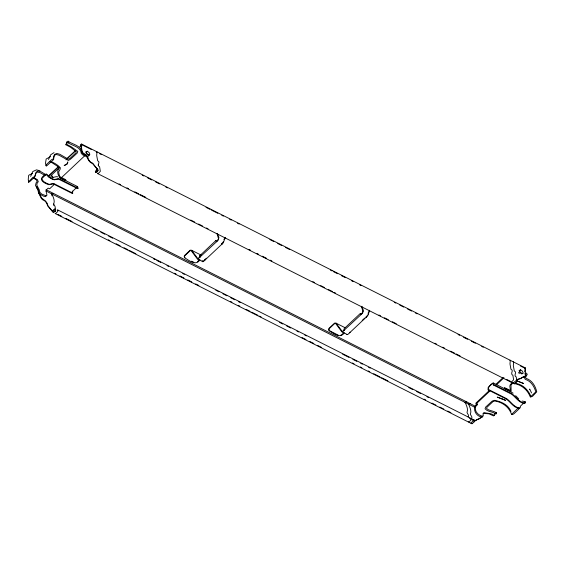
<?xml version="1.0" encoding="UTF-8"?>
<svg xmlns="http://www.w3.org/2000/svg" width="565" height="565" viewBox="0 0 565 565"><rect width="100%" height="100%" fill="white"/><g stroke="black" fill="none" stroke-linecap="round" stroke-linejoin="round"><path stroke-width="0.85" d="M28.766 181.174L28.737 182.382L28.264 179.734L28.497 175.8L29.09 175.023L32.523 173.512M55.172 211.706L53.054 210.237L55.617 208.881L55.596 211.042L53.364 212.624L47.488 205.646A6.66 5.77 63.1 0 0 42.686 199.777A5.756 4.986 63.1 0 1 40.927 197.63L39.034 193.781A1.857 0.897 46.8 0 1 38.455 192.651L37.77 188.936M72.165 192.241L72.426 191.118M98.148 165.255L98.169 164.853M524.85 371.819L525.153 368.436M50.511 156.632L46.16 159.012L45.468 163.426L46.387 166.124L53.47 159.711L54.586 154.379L56.825 153.461L59.763 154.252L68.273 159.168L69.926 158.497L75.922 152.861L76.367 151.787L70.583 147.26L65.872 144.753L67.037 141.476L68.407 141.186L68.93 141.879C73.853 144.654 81.374 145.932 82.08 152.698L83.867 154.393L86.805 155.876M205.18 259.392L205.116 259.957L205.618 259.314M349.643 332.262L349.58 332.834L350.074 332.192M483.259 413.326L488.986 413.827L493.492 415.889L494.29 415.494L494.813 413.481L495.343 413.319L495.865 414.011L496.55 413.015L496.028 412.323M65.872 144.753L66.67 144.35L67.242 142.295L68.238 142.874C72.892 145.954 80.654 146.681 81.289 153.44L83.076 155.135L87.547 156.957M216.162 240.789L215.858 240.584L216.586 241.749L218.535 238.769L217.024 233.705M360.618 313.667L360.315 313.462L361.042 314.62L362.991 311.64L361.487 306.576M368.331 312.438L368.133 314.239M54.685 209.177C56.274 206.889 54.205 205.66 53.76 203.88C55.165 200.37 52.997 196.924 52.015 194.028A1.052 0.551 -63.2 0 1 52.623 193.428L53.576 193.484M468.117 416.998C469.466 414.943 467.234 414.018 467.036 412.372C468.449 408.869 466.28 405.416 465.299 402.52A1.052 0.551 -63.2 0 1 465.906 401.92L466.86 401.976M471.478 418.693C472.827 416.638 470.589 415.713 470.398 414.067C471.81 410.557 469.635 407.111 468.653 404.208A1.052 0.551 -63.2 0 1 469.261 403.615L470.214 403.664M53.477 157.487L54.113 155.347L56.302 154.499L59.12 155.255L68.464 160.46L70.625 159.097L77.2 153.094L77.808 151.392L71.303 146.815L66.67 144.35M28.596 181.888L32.749 177.445L34.945 176.548L36.315 171.965L38.123 171.018L41.083 171.809L46.394 174.945M45.892 165.743L46.415 164.521L51.556 159.69L53.082 158.977L53.76 159.189M223.676 241.361L221.501 244.038L222.116 244.299L221.932 243.967M30.616 176.393L32.791 171.541L36.485 169.853L40.037 170.814M215.858 240.584L199.685 255.797L199.48 256.849L199.975 257.365L200.038 256.793L198.35 258.389L197.665 258.396L191.599 250.281L190.221 250.154L184.677 255.366L184.141 256.235L184.967 257.81M48.505 159.507L50.681 154.761L54.035 152.628M518.91 409.074L513.769 413.905L512.243 414.618L511.572 414.406L518.303 407.824M223.874 239.56L225.209 237.406M225.153 237.766L223.274 242.879L203.57 261.418L202.899 261.722L197.291 258.841L191.267 250.747L190.285 250.599L184.755 255.797L184.331 257.555C188.724 260.119 195.857 266.532 199.876 259.879M368.776 311.718L369.672 310.277M369.609 310.644L367.73 315.757L348.026 334.296L347.362 334.593L341.747 331.712L335.723 323.618L334.741 323.477L329.218 328.675L328.788 330.433C333.18 332.997 340.314 339.41 344.332 332.75M68.238 142.874L68.93 141.879M81.678 147.387L80.103 146.596L80.753 145.028A1.052 0.551 -63.2 0 1 81.374 144.471L91.24 149.45M473.964 421.801L474.332 420.713L472.587 419.753M97.583 168.349L95.351 171.506L95.556 172.565L96.587 172.487L98.338 170.319L92.653 163.165A6.66 5.77 63.1 0 1 87.85 157.296A5.756 4.986 63.1 0 0 86.092 155.149L82.78 152.635A1.857 0.897 46.8 0 1 82.2 151.505L81.515 147.79L81.812 144.35A0.925 0.487 -63.2 0 0 81.099 144.252L80.103 146.596M97.251 169.203L95.662 172.085L97.752 170.503L97.632 169.719L92.738 163.737L90.315 162.31L88.67 160.474L86.29 155.855L82.483 152.917A1.857 0.897 46.8 0 1 81.904 151.78C80.308 149.379 82.13 146.787 81.374 144.471M29.521 181.838L34.423 177.219L35.906 172.939L37.601 172.057L40.44 172.819L44.988 175.482M48.604 175.842L58.223 166.788M67.207 158.341L75.548 150.495M48.661 176.167L58.287 167.113M65.985 159.874L75.611 150.82M50.907 175.68L59.41 167.685M54.692 184.035L49.621 188.809L48.209 188.096L46.492 189.706L46.026 190.913L46.973 195.151L45.377 196.627L43.844 196.281L40.906 194.798L39.119 193.11L38.392 190.37L35.482 185.461L36.096 182.876L37.142 181.4L36.322 179.797L34.027 178.448M61.027 178.074L85.124 155.41M76.339 187.806L72.878 191.062L72.405 193.541L54.198 184.36L52.566 183.943L48.986 184.734C41.831 182.389 37.791 178.731 46.224 173.992C48.018 174.755 50.751 179.501 54.607 179.451L58.188 178.66L59.812 179.07L78.027 188.258L77.631 188.632L58.47 179.091L54.212 179.818L51.648 178.858L48.308 176.923L46.372 174.197L41.69 178.702L43.477 181.471L46.817 183.406L49.381 184.367L52.962 183.576L54.593 183.985L72.8 193.173M197.34 261.75L199.805 259.434M204.057 260.451L206.437 258.205M360.315 313.462L344.142 328.675L343.944 329.72L344.438 330.243L344.502 329.67L342.807 331.267L342.122 331.274L336.055 323.159L334.678 323.032L329.134 328.244L328.597 329.113L329.423 330.687L338.329 335.179M342.411 334.049L343.647 332.891M362.193 320.461L364.7 318.095M366.523 316.386L367.653 315.319M523.338 403.389L520.457 406.101L520.224 407.598L519.426 408.417C513.571 407.831 510.725 402.167 506.346 399.088L488.139 389.899L488.534 389.532C486.959 387.491 493.923 380.697 493.365 384.984L511.572 394.172C515.951 397.252 518.79 402.916 524.652 403.502L525.055 402.4M493.365 384.984L493.754 384.617L493.513 383.31L492.984 382.929L488.153 387.47L488.139 389.899M489.622 390.231L475.949 403.092L476.104 403.961L477.517 404.674L475.801 406.284L475.334 407.492C474.819 411.716 478.047 414.865 481.811 416.087L483.28 416.038L483.054 413.559L484.071 412.563C487.567 413.644 491.253 412.937 494.29 415.494M496.035 384.193L503.09 377.561M476.104 403.961L490.053 390.846M496.395 384.878L504.001 377.724M477.354 403.805C471.824 407.33 475.2 415.784 481.027 416.829L482.496 416.779M514.948 383.247L516.523 381.763M88.338 156.215L89.136 155.488M51.528 177.297L52.75 176.435M474.642 421.038L482.15 416.899A1.857 0.897 46.8 0 0 482.39 416.186M50.786 176.4L51.952 175.651L52.877 177.848M53.032 210.625C56.479 207.532 56.006 210.703 53.611 212.016L52.905 211.79L48.004 205.808L47.001 203.047L45.518 201.062L41.556 197.934L39.331 193.505A1.857 0.897 46.8 0 1 38.745 192.375L38.194 189.353M474.268 421.356L474.642 421.137A6.66 0.819 -39.3 0 1 478.047 419.407A5.756 0.713 -39.3 0 0 479.297 418.778L481.853 417.175A1.857 0.897 46.8 0 0 482.107 416.772M76.861 186.81L77.603 186.62L78.027 188.258M340.759 335.243L341.797 334.628M524.292 401.793L525.415 401.934L525.04 403.135C519.186 402.541 516.346 396.884 511.968 393.798L493.754 384.617M516.594 380.372L523.289 376.982A5.756 0.713 -39.3 0 1 524.454 376.297L525.598 376.029A1.857 0.897 46.8 0 0 525.838 375.315L525.16 371.593L525.45 368.161A0.925 0.487 -63.2 0 0 524.737 368.062M86.876 151.526L85.739 152.049L86.502 153.963L88.394 155.361L89.531 154.838M520.217 370.139L519.08 370.661L519.842 372.575L521.735 373.974L522.872 373.451M197.757 259.123L218.132 240.287L218.916 237.54L217.44 233.366M342.221 332.001L362.589 313.165L363.373 310.418L361.897 306.244M55.095 213.33L55.808 213.422L57.708 211.536L58.018 210.342L57.277 210.039M472.389 423.284L472.029 423.234M55.356 213.627L471.994 423.814L474.346 421.723L474.395 420.141L57.757 209.954M513.38 382.929L511.445 383.501L510.28 384.68L509.828 386.149L510.414 390.429L504.439 387.604L504.602 388.473L511.163 391.347L511.014 385.104L512.074 383.762L513.26 383.423C521.198 384.341 527.59 389.765 530.401 397.153L532.597 396.263L536.75 391.813C535.422 386.086 532.103 380.273 526.177 378.423L525.492 377.512L527.3 374.263L526.121 373.013L525.224 373.896L525.45 376.375M57.256 210.427L57.694 210.526M470.539 418.919L470.977 419.025L469.437 418.164M472.679 420L473.117 420.099M470.871 423.079L473.364 420.607L473.18 419.527L472.693 419.611M52.99 177.424L56.253 176.668L57.905 176.859M470.56 418.531L471.295 418.834L470.991 420.028L469.091 421.914L468.378 421.822M473.915 420.226L474.395 420.141M199.685 255.797L200.3 255.712M97.427 173.271L98.374 173.391L100.33 171.322L99.588 166.661A3.644 1.914 -63.2 0 1 98.889 162.868A2.931 1.54 -63.2 0 0 98.635 161.477L97.674 160.792L96.693 155.446L96.989 152.006A0.925 0.487 -63.2 0 0 96.276 151.914M97.696 173.639L514.334 383.826L516.968 381.509L516.226 376.848A3.644 1.914 -63.2 0 1 515.527 373.055A2.931 1.54 -63.2 0 0 515.273 371.664L514.312 370.979L513.331 365.633L513.627 362.193A0.925 0.487 -63.2 0 0 513.232 361.911M523.197 377.166L524.659 377.116M202.807 260.988L203.492 260.981M519.821 408.043C513.959 407.457 511.12 401.793 506.741 398.713L488.534 389.532M522.201 401.051L525.182 401.659M46.168 195.886L41.697 194.056L39.91 192.368L39.176 189.628L36.767 185.002L37.177 183.102L38.3 181.704L37.361 179.564L33.448 177.685M514.976 383.345C522.554 384.066 528.155 389.709 530.923 396.482L535.825 391.87C534.215 386.495 530.987 380.994 525.273 379.348L524.405 377.632L526.05 374.934L525.168 373.677M50.709 161.47C54.212 162.819 57.828 164.895 60.335 167.741L60.18 169.14L58.654 171.922L59.374 175.87L60.201 176.88L65.731 179.67L65.893 180.539C61.062 179.303 56.373 175.44 58.011 169.952L59.17 167.727L58.343 166.823L51.281 162.233L49.812 161.837M516.7 380.761L523.684 383.522L516.742 380.817M81.671 144.096L525.309 367.907M99.701 153.715L101.276 154.513M142.232 175.171L143.807 175.969M147.748 177.954L151.681 179.945M155.622 181.93L159.563 183.915M165.863 187.093L167.438 187.891M206.027 207.355L209.968 209.347M211.543 210.138L217.843 213.316M221.784 215.307L223.359 216.098M229.658 219.277L231.233 220.075M237.533 223.253L239.108 224.044M269.823 239.539L273.764 241.53M277.697 243.515L281.638 245.5M285.579 247.491L289.513 249.476M330.469 270.134L332.043 270.932M333.618 271.723L337.559 273.714M341.493 275.699L345.434 277.683M351.734 280.862L353.309 281.66M359.608 284.838L361.183 285.629M394.264 302.317L395.839 303.115M399.78 305.1L403.714 307.085M407.655 309.076L411.588 311.061M415.529 313.045L417.104 313.843M458.06 334.501L459.635 335.299M463.575 337.284L467.509 339.268M471.45 341.26L475.384 343.245M481.691 346.423L483.266 347.221M520.464 365.986L525.012 368.281M119.067 183.893L120.642 184.684M126.941 187.863L128.516 188.661M134.816 191.839L138.757 193.823M140.332 194.621L145.848 197.397M190.737 220.046L194.678 222.038M198.612 224.023L202.553 226.007M206.493 227.992L208.068 228.79M249.024 249.448L250.599 250.246M256.898 253.424L258.473 254.215M262.407 256.206L266.348 258.191M270.289 260.175L271.864 260.974M312.819 281.631L314.394 282.429M320.694 285.608L324.628 287.592M328.569 289.584L332.503 291.568M334.085 292.359L335.659 293.157M378.974 315.009L380.549 315.807M384.49 317.791L388.423 319.776M392.364 321.76L396.298 323.752M434.895 343.216L436.47 344.014M442.769 347.193L444.344 347.991M450.644 351.169L454.585 353.153M456.16 353.944L460.094 355.936M506.565 379.376L510.506 381.361M493.33 382.978L513.098 393.12M191.599 250.281L201.465 255.26M336.055 323.159L345.166 327.749M496.55 413.015C493.655 410.458 489.057 411.186 486.493 408.368L486.938 407.294L492.927 401.659L494.587 400.988C502.257 401.998 509.037 406.998 511.572 414.406M495.865 414.011C492.645 411.341 487.729 412.118 485.045 408.763L485.66 407.061L492.235 401.058L494.509 400.324C501.254 401.595 508.274 404.674 511 411.475M191.641 261.178L193.866 262.301M45.984 189.649L475.73 406.454M45.942 190.963L475.165 407.492M92.964 228.246L96.905 230.23M100.845 232.215L104.779 234.207M108.72 236.191L112.654 238.176M153.609 258.841L155.184 259.632M156.759 260.43L160.7 262.414M167 265.592L168.575 266.39M174.875 269.569L176.45 270.36M182.749 273.538L184.324 274.336M215.83 290.226L218.98 291.815M222.921 293.8L226.855 295.792M230.795 297.776L234.736 299.761M238.67 301.752L240.245 302.543M279.626 322.41L282.775 323.999M286.716 325.984L290.65 327.975M296.957 331.154L298.532 331.945M304.832 335.123L306.407 335.921M342.637 354.199L348.937 357.377M352.871 359.361L356.812 361.346M360.753 363.337L362.327 364.128M368.627 367.307L370.202 368.105M408.792 387.569L412.733 389.56M416.666 391.545L420.607 393.53M426.907 396.708L428.482 397.506M57.884 214.389L61.825 216.381M65.759 218.365L72.059 221.544M108.289 239.821L109.864 240.612M116.164 243.79L120.105 245.782M124.046 247.767L127.98 249.751M129.555 250.549L135.854 253.727M174.451 273.199L176.026 273.99M179.96 275.974L183.9 277.966M187.841 279.95L191.775 281.935M195.716 283.927L198.866 285.516M230.372 301.406L231.947 302.197M238.246 305.375L239.821 306.173M246.121 309.352L250.055 311.336M251.637 312.134L257.937 315.312M259.512 316.103L261.087 316.901M302.042 337.559L305.976 339.551M309.917 341.535L313.85 343.52M317.791 345.512L321.732 347.496M352.447 362.991L354.022 363.789M360.322 366.968L361.897 367.759M368.196 370.937L369.771 371.735M373.712 373.719L380.012 376.897M381.587 377.695L387.887 380.874M424.117 399.151L425.692 399.942M431.992 403.12L435.933 405.105M439.867 407.097L443.808 409.081M447.748 411.066L450.898 412.655M59.247 177.361L77.603 186.62M346.889 334.311L347.362 334.593M202.899 261.722L202.157 260.74M37.7 188.809L36.711 188.06L36.485 186.98A0.925 0.487 -63.2 0 1 36.506 186.577M515.654 395.67L518.705 398.855M96.693 152.289L96.551 152.126A1.052 0.551 -63.2 0 0 96.34 152.239M51.973 195.815L51.669 194.635M365.958 316.916L366.572 317.177L366.388 316.838M514.065 383.458L514.334 383.826M512.843 382.844C514.447 382.83 517.208 378.43 519.8 378.656A6.66 0.819 -39.3 0 0 523.211 376.926L525.302 376.304A1.857 0.897 46.8 0 0 525.542 375.591M510.711 381.763L511.65 381.884L513.613 379.814L512.865 375.153A3.644 1.914 -63.2 0 1 512.173 371.36A2.931 1.54 -63.2 0 0 511.918 369.969L510.958 369.284L509.976 363.938L510.273 360.498A0.925 0.487 -63.2 0 0 509.87 360.216M518.493 372.469L519.334 373.649M37.022 187.757L36.782 186.704M529.808 389.391L529.638 389.052L531.573 392.965M525.125 373.324L525.408 374.835M464.967 402.732A0.925 0.487 -63.2 0 1 465.419 401.927M53.724 205.349A2.931 1.54 -63.2 0 1 53.47 203.958M468.498 403.982A0.925 0.487 -63.2 0 1 468.781 403.615M51.86 193.795A0.925 0.487 -63.2 0 1 52.135 193.428M67.828 162.063L66.832 164.316L64.17 165.51L66.924 164.104L67.828 162.063M87.3 151.236L86.212 151.738L86.939 153.574L88.754 154.909L89.842 154.407L89.115 152.571L87.3 151.236M520.64 369.849L519.553 370.35L520.28 372.187L522.102 373.522L523.19 373.02L522.463 371.184L520.64 369.849M502.01 398.883L497.257 397.11L505.724 400.408L502.01 398.883"/></g></svg>
